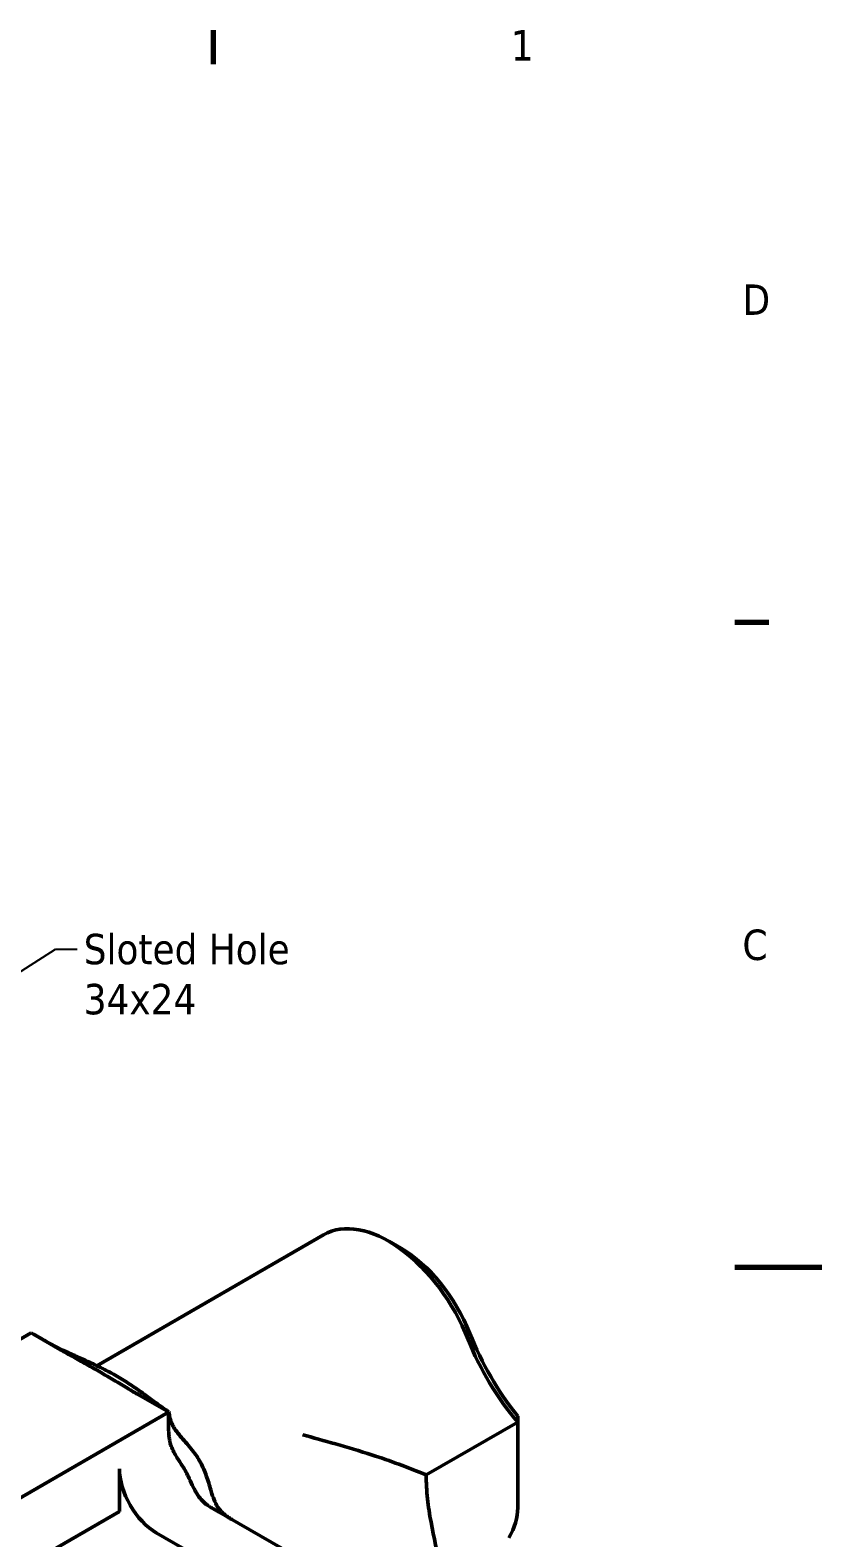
# Model space of a CAD drawing. Header units: millimetres. Extents: x 0 to 420, y 0 to 297.
# Drawn here: x 328.9 to 420, y 117.4 to 290.9 of the extents above; entities that cross this region are included whole.
import ezdxf

# ---------------------------------------------------------------- set-up
doc = ezdxf.new("R2010")
doc.units = ezdxf.units.MM
for name, color, linetype, lineweight in [('Border (ISO)', 7, 'Continuous', 70), ('Symbol (ISO)', 7, 'Continuous', 25), ('Visible (ISO)', 7, 'Continuous', 50)]:
    doc.layers.add(name, color=color, linetype=linetype, lineweight=lineweight)
doc.styles.add('Note Text (ISO)', font='tahoma.ttf')
doc.dimstyles.new('Default - Method 1b (ISO)$7', dxfattribs={"dimtxt": 3.5, "dimasz": 2.5, "dimexe": 3.175, "dimexo": 0, "dimgap": 0.762, "dimtad": 1, "dimtoh": 1, "dimrnd": 1e-08, "dimtxsty": 'Note Text (ISO)', "dimcen": 0.09, "dimdle": 10, "dimclrd": 256, "dimclre": 256, "dimclrt": 256, "dimazin": 2, "dimtfac": 1, "dimtmove": 0, "dimatfit": 3, "dimfxl": 0, "dimtolj": 1, "dimlwd": -1, "dimlwe": -1, "dimarcsym": 0})

# ---------------------------------------------------------------- blocks, each defined once
blk = doc.blocks.new('Borders Default Border')
at = {"layer": 'Border (ISO)'}
for p, q in [((350, 287), (350, 290.9)), ((410, 222.75), (413.9, 222.75))]:
    blk.add_line(p, q, dxfattribs=at)
at = {"layer": 'Border (ISO)', "flags": 128}
blk.add_lwpolyline([(420, 148.5), (410, 148.5)], dxfattribs=at)
at = {"layer": 'Border (ISO)', "char_height": 3.5, "attachment_point": 7, "style": 'Note Text (ISO)'}
for s, insert in [('1', (384.21, 287.4)), ('D', (410.87, 258.13)), ('C', (410.86, 183.81))]:
    blk.add_mtext(s, dxfattribs=dict(at, insert=insert))

msp = doc.modelspace()

# ---------------------------------------------------------------- linework, layer by layer
at = {"layer": 'Visible (ISO)'}
for p, q in [((362.6582, 152.2496), (336.5603, 137.182)), ((371.5724, 150.6902), (370.1582, 151.5067)), ((329.0185, 140.9659), (309.2195, 129.5349)), ((329.2756, 140.8174), (329.0185, 140.9659)), ((332.3965, 139.0156), (329.2756, 140.8174)), ((344.5727, 131.9856), (341.4518, 133.7874)), ((344.8298, 131.8371), (344.5727, 131.9856)), ((344.8298, 131.8371), (325.0309, 120.4062)), ((344.8298, 131.8371), (344.8347, 131.8343)), ((344.8298, 130.2047), (344.8298, 131.8371)), ((344.8298, 130.0216), (344.8298, 130.2047)), ((385.0074, 130.686), (374.4715, 124.6031)), ((385.0074, 130.686), (385.0074, 131.3543)), ((385.0074, 120.8052), (385.0074, 130.686)), ((339.173, 125.3052), (339.173, 120.4062)), ((325.0309, 112.2412), (339.173, 120.4062)), ((350.6537, 120.3098), (349.9817, 120.6977)), ((358.972, 115.5072), (350.6537, 120.3098)), ((343.4156, 117.9567), (353.3151, 112.2412))]:
    msp.add_line(p, q, dxfattribs=at)
for centre, major_axis, start_param, end_param in [((370.1582, 139.2592), (-7.5, 12.9904), 4.460113, 6.28318531), ((371.5724, 140.0757), (6.5, -11.2583), 1.31852035, 2.35619449), ((392.8866, 142.2937), (11, -19.0526), 4.460113, 4.96667392), ((391.4724, 141.4772), (-10, 17.3205), 1.31852035, 1.88141439), ((343.4156, 122.8557), (-3, 5.1962), 0.78539816, 2.35619449), ((381.4719, 118.7639), (2.5, 4.3301), 4.72259377, 5.49778714)]:
    msp.add_ellipse(centre, major_axis=major_axis, ratio=0.57735027, start_param=start_param, end_param=end_param, dxfattribs=at)
for points, knots in [([(329.2756, 140.8174), (329.7515, 140.5426), (330.228, 140.2679), (331.5715, 139.5193), (332.4516, 139.0621), (333.333, 138.6546)], [0, 0, 0, 0, 0.164889472, 0.164889472, 0.461974896, 0.461974896, 0.461974896, 0.461974896]), ([(341.4518, 133.7874), (341.0164, 134.0388), (340.5075, 134.341), (339.5983, 134.8856), (339.0661, 135.2071), (338.0032, 135.8413), (337.4715, 136.154), (336.9835, 136.4358), (336.4955, 136.7175), (335.9539, 137.0245), (334.8554, 137.6382), (334.2986, 137.9454), (333.3553, 138.4704), (332.8319, 138.7642), (332.3965, 139.0156)], [7.2927749, 7.2927749, 7.2927749, 7.2927749, 7.47196011, 7.47196011, 7.6825497, 7.6825497, 7.89314437, 7.89314437, 7.89314437, 8.10373905, 8.10373905, 8.31432864, 8.31432864, 8.49351385, 8.49351385, 8.49351385, 8.49351385]), ([(334.0229, 138.3401), (334.4874, 138.1306), (335.0454, 137.8821), (336.0496, 137.4251), (336.6414, 137.149), (337.7988, 136.5701), (338.3634, 136.2665), (338.8625, 135.9783), (339.3617, 135.6902), (339.895, 135.3598), (340.9266, 134.675), (341.4254, 134.3214), (342.2521, 133.7213), (342.702, 133.3879), (343.0782, 133.1119)], [-8.49351385, -8.49351385, -8.49351385, -8.49351385, -8.31432864, -8.31432864, -8.10373905, -8.10373905, -7.89314437, -7.89314437, -7.89314437, -7.6825497, -7.6825497, -7.47196011, -7.47196011, -7.2927749, -7.2927749, -7.2927749, -7.2927749]), ([(343.0782, 133.1119), (343.5437, 132.7705), (344.0106, 132.4343), (344.6157, 132.025), (344.7411, 131.9416), (344.8676, 131.8589)], [1.758346412, 1.758346412, 1.758346412, 1.758346412, 1.979022892, 1.979022892, 2.036137307, 2.036137307, 2.036137307, 2.036137307]), ([(344.8347, 131.8343), (344.8321, 131.6704), (344.8309, 131.5065), (344.8299, 131.2196), (344.8299, 131.0967), (344.8298, 130.9622), (344.8298, 130.9507), (344.8298, 130.9371), (344.8298, 130.9351), (344.8298, 130.932), (344.8298, 130.931), (344.8298, 130.9297), (344.8298, 130.9295), (344.8298, 130.9291), (344.8298, 130.9289), (344.8298, 130.9288), (344.8298, 130.9287), (344.8298, 130.9286), (344.8298, 130.9286), (344.8298, 130.9285)], [0, 0, 0, 0, 0.049177377, 0.049177377, 0.0860592906, 0.0860592906, 0.0895169592, 0.0895169592, 0.0901316558, 0.0901316558, 0.0904390041, 0.0904390041, 0.0905158412, 0.0905158412, 0.0905542598, 0.0905542598, 0.090573469, 0.090573469, 0.0905849946, 0.0905849946, 0.0905849946, 0.0905849946]), ([(344.8895, 131.6876), (344.9048, 131.5813), (344.923, 131.477), (344.9667, 131.2668), (344.9919, 131.1622), (345.0205, 131.0593), (345.0404, 130.9877), (345.0619, 130.9169), (345.1036, 130.7908), (345.1232, 130.7352), (345.1438, 130.6805)], [-2.981660616, -2.981660616, -2.981660616, -2.981660616, -2.939721326, -2.939721326, -2.897777335, -2.897777335, -2.897777335, -2.868590975, -2.868590975, -2.845017306, -2.845017306, -2.845017306, -2.845017306]), ([(345.1438, 130.6805), (345.1598, 130.6379), (345.1764, 130.5957), (345.2054, 130.5254), (345.2176, 130.4968), (345.23, 130.4685)], [-2.8450173055, -2.8450173055, -2.8450173055, -2.8450173055, -2.8266540408, -2.8266540408, -2.8138940535, -2.8138940535, -2.8138940535, -2.8138940535]), ([(345.23, 130.4685), (345.2849, 130.3434), (345.3494, 130.219), (345.6889, 129.6403), (346.0624, 129.1994), (346.8682, 128.285), (347.2939, 127.8164), (348.0293, 126.8344), (348.3374, 126.3557), (348.5968, 125.8524), (348.8562, 125.349), (349.0654, 124.8261), (349.4333, 123.748), (349.583, 123.2018), (349.9426, 122.0291), (350.1562, 121.4282), (350.5602, 120.7915), (350.6554, 120.6621), (350.7588, 120.5432)], [-5.364214605, -5.364214605, -5.364214605, -5.364214605, -5.318613329, -5.318613329, -5.151938115, -5.151938115, -4.997944555, -4.997944555, -4.878929532, -4.878929532, -4.878929532, -4.759914508, -4.759914508, -4.621678802, -4.621678802, -4.443382424, -4.443382424, -4.393644459, -4.393644459, -4.393644459, -4.393644459]), ([(344.9363, 128.6326), (344.9239, 128.7101), (344.9125, 128.7885), (344.8896, 128.9652), (344.8785, 129.064), (344.8692, 129.1633), (344.8558, 129.306), (344.8459, 129.4498), (344.8329, 129.7369), (344.8298, 129.8784), (344.8298, 130.0216)], [2.845017306, 2.845017306, 2.845017306, 2.845017306, 2.868590975, 2.868590975, 2.897777335, 2.897777335, 2.897777335, 2.939721326, 2.939721326, 2.981660616, 2.981660616, 2.981660616, 2.981660616]), ([(345.0008, 128.3248), (344.9899, 128.3669), (344.9799, 128.409), (344.9574, 128.5117), (344.946, 128.5723), (344.9363, 128.6326)], [2.8138940535, 2.8138940535, 2.8138940535, 2.8138940535, 2.8266540408, 2.8266540408, 2.8450173055, 2.8450173055, 2.8450173055, 2.8450173055]), ([(374.4715, 124.6031), (372.3765, 125.4864), (370.2794, 126.2473), (365.3603, 127.8363), (362.5737, 128.5692), (360.2807, 129.2253), (360.2762, 129.2266), (360.2717, 129.2279)], [-1.48427975, -1.48427975, -1.48427975, -1.48427975, -0.87910097, -0.87910097, 0, 0, 0.00173205, 0.00173205, 0.00173205, 0.00173205]), ([(348.9366, 121.4163), (348.8146, 121.5235), (348.6999, 121.6395), (348.2046, 122.2003), (347.9166, 122.7036), (347.4962, 123.5396), (347.3441, 123.8824), (347.0747, 124.4626), (346.9567, 124.7062), (346.8331, 124.9373), (346.7095, 125.1683), (346.5788, 125.3901), (346.2403, 125.929), (346.0214, 126.2524), (345.5507, 127.0113), (345.3014, 127.4506), (345.0776, 128.0583), (345.0355, 128.1908), (345.0008, 128.3248)], [4.393644459, 4.393644459, 4.393644459, 4.393644459, 4.443382424, 4.443382424, 4.621678802, 4.621678802, 4.759914508, 4.759914508, 4.878929532, 4.878929532, 4.878929532, 4.997944555, 4.997944555, 5.151938115, 5.151938115, 5.318613329, 5.318613329, 5.364214605, 5.364214605, 5.364214605, 5.364214605]), ([(374.4715, 124.6031), (374.4715, 123.6911), (374.5212, 122.7695), (374.7156, 120.9495), (374.8595, 120.0503), (375.3564, 117.4004), (375.7609, 115.684), (376.1985, 113.2083), (376.3421, 112.2586), (376.5402, 110.298), (376.5928, 109.2858), (376.5928, 108.335)], [0, 0, 0, 0, 0.33509014, 0.33509014, 0.67018027, 0.67018027, 1.34036054, 1.34036054, 1.68970833, 1.68970833, 2.03905612, 2.03905612, 2.03905612, 2.03905612]), ([(349.1321, 121.2571), (349.0989, 121.2821), (349.0659, 121.3078), (349.0007, 121.3609), (348.9685, 121.3882), (348.9366, 121.4163)], [1.0342443215, 1.0342443215, 1.0342443215, 1.0342443215, 1.0463073443, 1.0463073443, 1.0583703671, 1.0583703671, 1.0583703671, 1.0583703671]), ([(349.9817, 120.6977), (349.8913, 120.75), (349.8008, 120.8042), (349.6212, 120.9165), (349.5321, 120.9746), (349.4442, 121.0342), (349.3564, 121.0938), (349.2698, 121.1551), (349.1673, 121.2308), (349.1496, 121.2439), (349.1321, 121.2571)], [0.9363574453, 0.9363574453, 0.9363574453, 0.9363574453, 0.9668606758, 0.9668606758, 0.9973639062, 0.9973639062, 0.9973639062, 1.0278671367, 1.0278671367, 1.0342443215, 1.0342443215, 1.0342443215, 1.0342443215]), ([(350.7588, 120.5432), (350.7786, 120.5205), (350.7986, 120.4979), (350.8394, 120.4531), (350.8602, 120.4308), (350.8812, 120.4086)], [-1.0583703671, -1.0583703671, -1.0583703671, -1.0583703671, -1.0463073443, -1.0463073443, -1.0342443215, -1.0342443215, -1.0342443215, -1.0342443215]), ([(350.8812, 120.4086), (350.8923, 120.3969), (350.9035, 120.3852), (350.9688, 120.318), (351.0247, 120.2634), (351.0821, 120.2102), (351.1395, 120.1569), (351.1984, 120.105), (351.3185, 120.0042), (351.3796, 119.9554), (351.4413, 119.9083)], [-1.0342443215, -1.0342443215, -1.0342443215, -1.0342443215, -1.0278671367, -1.0278671367, -0.9973639062, -0.9973639062, -0.9973639062, -0.9668606758, -0.9668606758, -0.9363574453, -0.9363574453, -0.9363574453, -0.9363574453]), ([(351.4413, 119.9083), (351.5382, 119.8343), (351.6388, 119.763), (351.8477, 119.6248), (351.9559, 119.558), (352.0679, 119.4933)], [4.66465252, 4.66465252, 4.66465252, 4.66465252, 4.7121676463, 4.7121676463, 4.7596827726, 4.7596827726, 4.7596827726, 4.7596827726])]:
    msp.add_open_spline(points, degree=3, knots=knots, dxfattribs=at)
for points in [[(333.333, 138.6547), (333.5622, 138.5487), (333.7924, 138.444), (334.0229, 138.3401)], [(344.8347, 131.8343), (344.8347, 131.8343), (344.8116, 131.8539), (344.8676, 131.8589)], [(344.8676, 131.8589), (344.874, 131.8014), (344.8813, 131.7443), (344.8895, 131.6876)]]:
    msp.add_open_spline(points, degree=3, dxfattribs=at)

# ---------------------------------------------------------------- block references
msp.add_blockref('Borders Default Border', (0, 0))

# ---------------------------------------------------------------- texts
at = {"layer": 'Symbol (ISO)', "insert": (335.0636, 186.8884), "char_height": 3.5, "width": 24.196515, "attachment_point": 1, "line_spacing_factor": 0.987884, "style": 'Note Text (ISO)'}
msp.add_mtext('\\fTahoma|b0|i0;Sloted Hole\\P\\fTahoma|b0|i0;34x24', dxfattribs=at)

# ---------------------------------------------------------------- leaders
at = {"layer": 'Symbol (ISO)', "annotation_type": 0, "has_hookline": 1, "hookline_direction": 0, "text_width": 23.8959}
msp.add_leader([(310.6357, 171.5138), (331.8016, 185.1384), (334.3016, 185.1384)], dimstyle='Default - Method 1b (ISO)$7', override={"dimtad": 0}, dxfattribs=at)

doc.saveas('drawing.dxf')
